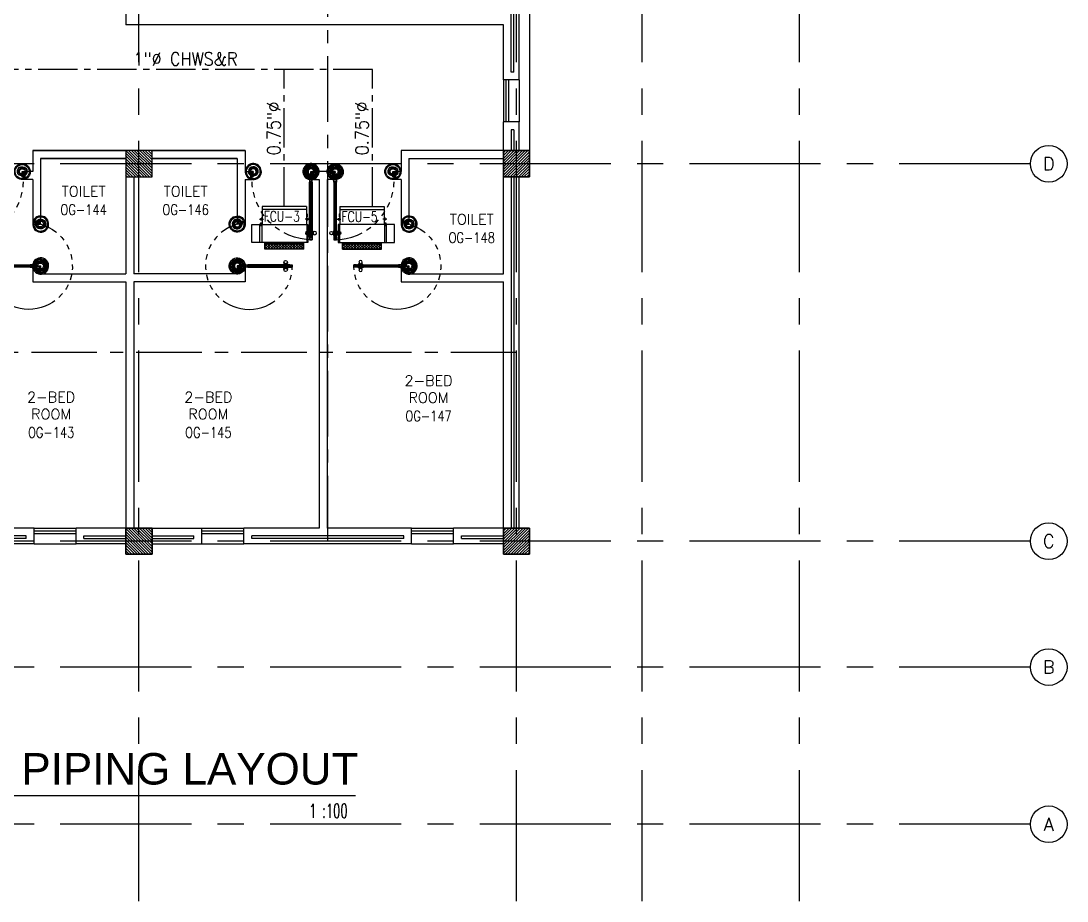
# Model space of a CAD drawing. Extents: x 417866242 to 417866469, y 43498047 to 43498124.
# Drawn here: x 417866448.91 to 417866468.86, y 43498046.72 to 43498063.51 of the extents above; entities that cross this region are included whole.
import ezdxf
from ezdxf.enums import TextEntityAlignment as Align

# ---------------------------------------------------------------- set-up
doc = ezdxf.new("R2010")
doc.units = 0
doc.header["$MEASUREMENT"] = 0
for name, pattern in [('CENTER', [2, 1.25, -0.25, 0.25, -0.25]), ('CENTER2', [1.125, 0.75, -0.125, 0.125, -0.125]), ('CENTERX2', [4, 2.5, -0.5, 0.5, -0.5]), ('HIDDEN', [0.375, 0.25, -0.125])]:
    doc.linetypes.add(name, pattern=pattern)
doc.layers.get('0').update_dxf_attribs({"linetype": 'CONTINUOUS'})
for name, color, linetype in [('AC-CH', 6, 'CENTER2'), ('AC-CHT', 2, 'CONTINUOUS'), ('AX-CR', 7, 'CONTINUOUS'), ('AX-TXT', 2, 'CONTINUOUS'), ('AXES', 11, 'CENTERX2'), ('AXES1', 11, 'CENTER'), ('CER', 2, 'CONTINUOUS'), ('COL', 3, 'CONTINUOUS'), ('CTXT', 6, 'CONTINUOUS'), ('DOOR', 11, 'CONTINUOUS'), ('E-TXT', 2, 'CONTINUOUS'), ('FCU', 6, 'CONTINUOUS'), ('HAT', 11, 'CONTINUOUS'), ('INSUL', 11, 'CONTINUOUS'), ('M-TEXT', 2, 'CONTINUOUS'), ('PROJ-L', 11, 'CONTINUOUS'), ('RM-NAME', 11, 'CONTINUOUS'), ('RM-NO', 11, 'CONTINUOUS'), ('WALL', 11, 'CONTINUOUS'), ('WIN', 11, 'CONTINUOUS')]:
    doc.layers.add(name, color=color, linetype=linetype)
doc.styles.add('KHRS2', font='ROMANS.shx', dxfattribs={"height": 200})
doc.styles.add('ROMANS', font='ROMANS.shx', dxfattribs={"width": 0.6})
doc.styles.add('TTXT', font='ARIAL.TTF', dxfattribs={"width": 0.6})

# ---------------------------------------------------------------- blocks, each defined once
blk = doc.blocks.new('DOOR90')
at = {"layer": 'DOOR', "color": 7, "linetype": 'ByBlock'}
for p, q in [((-150, 0), (0, 0)), ((-150, 0), (-150, -25)), ((0, -50), (-114, 0)), ((0, -50), (-40, 0)), ((0, -50), (0, 0)), ((-1000, -25), (-1050, -25)), ((-1050, -75), (-1050, -25)), ((-1050, -25), (-1050, -75)), ((-1000, -75), (-1050, -75)), ((-1000, -42), (-1020, -42)), ((-1020, -42), (-1020, -58)), ((-1000, -58), (-1020, -58)), ((-1000, -25), (-1000, -42)), ((-1000, -58), (-1000, -75)), ((-878, -18), (-968, -18)), ((-968, -25), (-968, -18)), ((-968, -75), (-968, -82)), ((-878, -82), (-968, -82)), ((-955, -9), (-890, -9)), ((-955, -18), (-955, -9)), ((-955, -18), (-890, -18)), ((-955, -82), (-890, -82)), ((-955, -82), (-955, -91)), ((-955, -91), (-890, -91)), ((-890, -18), (-890, -9)), ((-890, -82), (-890, -91)), ((-878, -25), (-878, -18)), ((-878, -75), (-878, -82)), ((-200, -25), (-150, -25)), ((-200, -42), (-200, -25)), ((-180, -42), (-200, -42)), ((-200, -58), (-180, -58)), ((-200, -75), (-200, -58)), ((-150, -75), (-200, -75)), ((-180, -58), (-180, -42)), ((-150, -25), (-100, -25)), ((-150, -75), (-150, -25)), ((-100, -25), (-100, -50)), ((0, -50), (-100, -37)), ((-100, -50), (0, -50)), ((-150, -875), (-100, -875)), ((-150, -900), (-150, -875)), ((-150, -900), (0, -900)), ((0, -900), (-150, -900)), ((0, -850), (-114, -900)), ((-100, -875), (-100, -850)), ((0, -850), (-100, -863)), ((-100, -850), (0, -850)), ((0, -850), (-40, -900)), ((0, -850), (0, -900))]:
    blk.add_line(p, q, dxfattribs=at)
at = {"layer": 'DOOR', "linetype": 'ByBlock'}
for p, q in [((-200, -25), (-1000, -25)), ((-200, -42), (-1000, -42)), ((-200, -58), (-1000, -58)), ((-1000, -75), (-200, -75))]:
    blk.add_line(p, q, dxfattribs=at)
at = {"layer": 'DOOR', "color": 7, "linetype": 'ByBlock'}
for centre in [(-923, 24), (-923, -124)]:
    blk.add_circle(centre, 32.4, dxfattribs=at)
for centre, radius, start, end in [((0, -50), 154, 161.1053, 166.2858), ((0, -50), 94.4, 148.0182, 180), ((0, -50), 134, 158.1598, 169.28), ((0, -50), 114, 154.0838, 167.3774), ((0, -50), 74.4, 137.7764, 180), ((0, -50), 54.4, 113.2074, 180), ((0, -50), 34.4, 90, 180), ((0, -50), 14.4, 90, 180), ((0, -850), 154, 193.7142, 198.8947), ((0, -850), 134, 190.72, 201.8402), ((0, -850), 94.4, 180, 211.9818), ((0, -850), 74.4, 180, 222.2236), ((0, -850), 54.4, 180, 246.7926), ((0, -850), 34.4, 180, 270), ((0, -850), 14.4, 180, 270)]:
    blk.add_arc(centre, radius, start, end, dxfattribs=at)
at = {"layer": 'DOOR', "linetype": 'HIDDEN', "ltscale": 0.5}
blk.add_arc((-222, -50), 828, 178.2701, 275.003, dxfattribs=at)
blk = doc.blocks.new('DOOR100')
at = {"layer": 'DOOR', "color": 7, "linetype": 'ByBlock'}
for p, q in [((-91, 1205), (-91, 1140)), ((-82, 1205), (-91, 1205)), ((-82, 1128), (-82, 1218)), ((-75, 1218), (-82, 1218)), ((-82, 1205), (-82, 1140)), ((-75, 1250), (-75, 1300)), ((-75, 1300), (-25, 1300)), ((-25, 1300), (-75, 1300)), ((-58, 1250), (-75, 1250)), ((-58, 1250), (-58, 1270)), ((-42, 1270), (-58, 1270)), ((-42, 1250), (-42, 1270)), ((-25, 1250), (-42, 1250)), ((-25, 1250), (-25, 1300)), ((-25, 1218), (-18, 1218)), ((-18, 1128), (-18, 1218)), ((-18, 1205), (-18, 1140)), ((-18, 1205), (-9, 1205)), ((-9, 1205), (-9, 1140)), ((-82, 1140), (-91, 1140)), ((-75, 1128), (-82, 1128)), ((-25, 1128), (-18, 1128)), ((-18, 1140), (-9, 1140)), ((-75, 200), (-58, 200)), ((-75, 150), (-75, 200)), ((-58, 200), (-58, 180)), ((-42, 200), (-25, 200)), ((-42, 180), (-42, 200)), ((-25, 200), (-25, 150)), ((-1200, 0), (-1200, 150)), ((-1200, 150), (-1175, 150)), ((-1200, 150), (-1200, 0)), ((-1150, 0), (-1200, 114)), ((-1150, 0), (-1200, 40)), ((-1150, 0), (-1200, 0)), ((-1175, 150), (-1175, 100)), ((-1175, 100), (-1150, 100)), ((-1150, 0), (-1163, 100)), ((-1150, 100), (-1150, 0)), ((-75, 150), (-25, 150)), ((-58, 180), (-42, 180)), ((-50, 0), (0, 114)), ((-50, 100), (-50, 0)), ((-50, 0), (-37, 100)), ((-25, 100), (-50, 100)), ((-50, 0), (0, 40)), ((-50, 0), (0, 0)), ((0, 150), (-25, 150)), ((-25, 150), (-25, 100)), ((0, 0), (0, 150)), ((0, 150), (0, 0))]:
    blk.add_line(p, q, dxfattribs=at)
at = {"layer": 'DOOR', "linetype": 'ByBlock'}
for p, q in [((-75, 1250), (-75, 200)), ((-58, 200), (-58, 1250)), ((-42, 200), (-42, 1250)), ((-25, 200), (-25, 1250))]:
    blk.add_line(p, q, dxfattribs=at)
at = {"layer": 'DOOR', "color": 7, "linetype": 'ByBlock'}
for centre in [(-124, 1173), (24, 1173)]:
    blk.add_circle(centre, 32.4, dxfattribs=at)
at = {"layer": 'DOOR', "linetype": 'HIDDEN', "ltscale": 0.5}
blk.add_arc((-25, 150), 1150, 90, 180, dxfattribs=at)
at = {"layer": 'DOOR', "color": 7, "linetype": 'ByBlock'}
for centre, radius, start, end in [((-1150, 0), 154, 103.7142, 108.8947), ((-1150, 0), 134, 100.72, 111.8402), ((-1150, 0), 94.4, 90, 121.9818), ((-1150, 0), 74.4, 90, 132.2236), ((-1150, 0), 54.4, 90, 156.7926), ((-1150, 0), 34.4, 90, 180), ((-1150, 0), 14.4, 90, 180), ((-50, 0), 94.4, 58.0182, 90), ((-50, 0), 74.4, 47.7764, 90), ((-50, 0), 54.4, 23.2074, 90), ((-50, 0), 34.4, 0, 90), ((-50, 0), 14.4, 0, 90), ((-50, 0), 134, 68.1598, 79.28), ((-50, 0), 114, 64.0838, 77.3774), ((-50, 0), 154, 71.1053, 76.2858)]:
    blk.add_arc(centre, radius, start, end, dxfattribs=at)
blk = doc.blocks.new('*X94')
at = {"color": 0}
for p, q in [((253129, 125478), (253600, 125950)), ((253129, 125531), (253547, 125950)), ((253129, 125584), (253494, 125950)), ((253129, 125637), (253441, 125950)), ((253129, 125690), (253388, 125950)), ((253129, 125743), (253335, 125950)), ((253129, 125796), (253282, 125950)), ((253129, 125849), (253229, 125950)), ((253129, 125902), (253176, 125950)), ((253153, 125450), (253629, 125925)), ((253206, 125450), (253629, 125872)), ((253259, 125450), (253629, 125819)), ((253312, 125450), (253629, 125766)), ((253365, 125450), (253629, 125713)), ((253418, 125450), (253629, 125660)), ((253471, 125450), (253629, 125607)), ((253524, 125450), (253629, 125554)), ((253577, 125450), (253629, 125501))]:
    blk.add_line(p, q, dxfattribs=at)
blk = doc.blocks.new('COL50')
at = {"layer": 'COL'}
blk.add_lwpolyline([(-250, 250), (-250, -250), (250, -250), (250, 250)], close=True, dxfattribs=at)
blk = doc.blocks.new('*X87')
at = {"color": 0}
for p, q in [((245929, 169932), (246386, 170390)), ((245929, 169985), (246333, 170390)), ((245929, 170038), (246280, 170390)), ((245929, 170091), (246227, 170390)), ((245929, 170144), (246174, 170390)), ((245929, 170197), (246121, 170390)), ((245929, 170250), (246068, 170390)), ((245929, 170303), (246015, 170390)), ((245929, 170357), (245962, 170390)), ((245939, 169890), (246429, 170379)), ((245992, 169890), (246429, 170326)), ((246045, 169890), (246429, 170273)), ((246098, 169890), (246429, 170220)), ((246151, 169890), (246429, 170167)), ((246204, 169890), (246429, 170114)), ((246257, 169890), (246429, 170061)), ((246310, 169890), (246429, 170008)), ((246363, 169890), (246429, 169955)), ((246416, 169890), (246429, 169902))]:
    blk.add_line(p, q, dxfattribs=at)
blk = doc.blocks.new('*X95')
at = {"color": 0}
for p, q in [((253129, 118266), (253613, 118750)), ((253129, 118319), (253560, 118750)), ((253129, 118372), (253507, 118750)), ((253129, 118425), (253454, 118750)), ((253129, 118478), (253401, 118750)), ((253129, 118531), (253348, 118750)), ((253129, 118584), (253294, 118750)), ((253129, 118637), (253241, 118750)), ((253129, 118690), (253188, 118750)), ((253129, 118743), (253135, 118750)), ((253166, 118250), (253629, 118713)), ((253219, 118250), (253629, 118660)), ((253272, 118250), (253629, 118607)), ((253325, 118250), (253629, 118553)), ((253378, 118250), (253629, 118500)), ((253431, 118250), (253629, 118447)), ((253484, 118250), (253629, 118394)), ((253537, 118250), (253629, 118341)), ((253590, 118250), (253629, 118288))]:
    blk.add_line(p, q, dxfattribs=at)
blk = doc.blocks.new('*X80')
at = {"color": 0}
for p, q in [((245927, 177090), (246427, 177590)), ((245929, 177145), (246374, 177590)), ((245929, 177198), (246321, 177590)), ((245929, 177251), (246267, 177590)), ((245929, 177304), (246214, 177590)), ((245929, 177357), (246161, 177590)), ((245929, 177410), (246108, 177590)), ((245929, 177463), (246055, 177590)), ((245929, 177516), (246002, 177590)), ((245929, 177569), (245949, 177590)), ((245980, 177090), (246429, 177539)), ((246033, 177090), (246429, 177486)), ((246086, 177090), (246429, 177433)), ((246139, 177090), (246429, 177380)), ((246192, 177090), (246429, 177327)), ((246245, 177090), (246429, 177274)), ((246298, 177090), (246429, 177220)), ((246351, 177090), (246429, 177167)), ((246404, 177090), (246429, 177114))]:
    blk.add_line(p, q, dxfattribs=at)
blk = doc.blocks.new('AXR')
at = {"layer": 'AX-CR'}
blk.add_circle((350, 0), 350, dxfattribs=at)
at = {"layer": 'AX-TXT', "style": 'ROMANS'}
blk.add_attdef('AX', text='', height=250, dxfattribs=at).set_placement((350, 0), align=Align.MIDDLE)
blk = doc.blocks.new('*X116')
at = {"color": 0}
for p, q in [((16890, -2467), (16943, -2414)), ((16890, -2520), (16990, -2420)), ((16990, -2565), (16890, -2465)), ((16890, -2573), (16990, -2473)), ((16990, -2619), (16890, -2519)), ((16890, -2626), (16990, -2526)), ((16990, -2672), (16890, -2572)), ((16890, -2679), (16990, -2579)), ((16990, -2512), (16892, -2414)), ((16990, -2459), (16945, -2414)), ((16990, -2725), (16890, -2625)), ((16890, -2732), (16990, -2632)), ((16990, -2778), (16890, -2678)), ((16890, -2785), (16990, -2685)), ((16990, -2831), (16890, -2731)), ((16890, -2838), (16990, -2738)), ((16990, -2884), (16890, -2784)), ((16890, -2891), (16990, -2791)), ((16990, -2937), (16890, -2837)), ((16890, -2944), (16990, -2844)), ((16990, -2990), (16890, -2890)), ((16890, -2997), (16990, -2897)), ((16990, -3043), (16890, -2943)), ((16890, -3050), (16990, -2950)), ((16990, -3096), (16890, -2996)), ((16890, -3103), (16990, -3003)), ((16990, -3149), (16890, -3049)), ((16944, -3155), (16890, -3102)), ((16892, -3155), (16990, -3056)), ((16945, -3155), (16990, -3109))]:
    blk.add_line(p, q, dxfattribs=at)
blk = doc.blocks.new('*X111')
at = {"color": 0}
for p, q in [((16890, -2467), (16943, -2414)), ((16890, -2520), (16990, -2420)), ((16990, -2565), (16890, -2465)), ((16890, -2573), (16990, -2473)), ((16990, -2619), (16890, -2519)), ((16890, -2626), (16990, -2526)), ((16990, -2672), (16890, -2572)), ((16890, -2679), (16990, -2579)), ((16990, -2512), (16892, -2414)), ((16990, -2459), (16945, -2414)), ((16990, -2725), (16890, -2625)), ((16890, -2732), (16990, -2632)), ((16990, -2778), (16890, -2678)), ((16890, -2785), (16990, -2685)), ((16990, -2831), (16890, -2731)), ((16890, -2838), (16990, -2738)), ((16990, -2884), (16890, -2784)), ((16890, -2891), (16990, -2791)), ((16990, -2937), (16890, -2837)), ((16890, -2944), (16990, -2844)), ((16990, -2990), (16890, -2890)), ((16890, -2997), (16990, -2897)), ((16990, -3043), (16890, -2943)), ((16890, -3050), (16990, -2950)), ((16990, -3096), (16890, -2996)), ((16890, -3103), (16990, -3003)), ((16990, -3149), (16890, -3049)), ((16944, -3155), (16890, -3102)), ((16892, -3155), (16990, -3056)), ((16945, -3155), (16990, -3109))]:
    blk.add_line(p, q, dxfattribs=at)
blk = doc.blocks.new('RM1')
at = {"layer": 'RM-NAME', "style": 'ROMANS'}
for tag, p in [('ROOMNAME1', (0, 324)), ('ROOMNAME2', (0, 0))]:
    blk.add_attdef(tag, text='', height=200, dxfattribs=at).set_placement(p, align=Align.MIDDLE)

msp = doc.modelspace()

# ---------------------------------------------------------------- linework, layer by layer
at = {"layer": 'AC-CH'}
for p, q in [((417866455.614, 43498062.589), (417866428.909, 43498062.589)), ((417866453.933, 43498059.974), (417866453.933, 43498062.589)), ((417866455.614, 43498059.974), (417866455.614, 43498062.589))]:
    msp.add_line(p, q, dxfattribs=at)
at = {"layer": 'AXES'}
for p, q in [((417866451.161, 43498046.724), (417866451.161, 43498123.537)), ((417866458.361, 43498046.724), (417866458.361, 43498123.537)), ((417866460.761, 43498046.724), (417866460.761, 43498123.537)), ((417866463.761, 43498046.724), (417866463.761, 43498123.537)), ((417866468.161, 43498060.789), (417866400.121, 43498060.789)), ((417866468.161, 43498053.589), (417866400.121, 43498053.589)), ((417866468.161, 43498051.189), (417866400.121, 43498051.189)), ((417866468.161, 43498048.189), (417866400.121, 43498048.189))]:
    msp.add_line(p, q, dxfattribs=at)
at = {"layer": 'AXES1'}
for p, q in [((417866454.761, 43498053.589), (417866454.761, 43498112.409)), ((417866458.361, 43498057.189), (417866397.721, 43498057.189)), ((417866458.361, 43498057.189), (417866416.071, 43498057.189))]:
    msp.add_line(p, q, dxfattribs=at)
at = {"layer": 'CER', "color": 6}
msp.add_line((417866431.21, 43498048.739), (417866455.288, 43498048.739), dxfattribs=at)
at = {"layer": 'COL'}
msp.add_lwpolyline([(417866451.411, 43498053.839), (417866451.411, 43498053.339), (417866450.911, 43498053.339), (417866450.911, 43498053.839)], close=True, dxfattribs=at)
at = {"layer": 'FCU', "color": 6}
for p, q in [((417866454.356, 43498059.974), (417866453.511, 43498059.974)), ((417866453.511, 43498059.974), (417866453.511, 43498059.628)), ((417866454.356, 43498059.974), (417866454.356, 43498059.628)), ((417866454.992, 43498059.974), (417866455.836, 43498059.974)), ((417866454.992, 43498059.974), (417866454.992, 43498059.628)), ((417866455.836, 43498059.974), (417866455.836, 43498059.628)), ((417866453.464, 43498059.628), (417866454.384, 43498059.628)), ((417866453.464, 43498059.285), (417866453.464, 43498059.628)), ((417866454.384, 43498059.628), (417866454.384, 43498059.285)), ((417866455.883, 43498059.628), (417866454.963, 43498059.628)), ((417866454.963, 43498059.628), (417866454.963, 43498059.285)), ((417866455.883, 43498059.285), (417866455.883, 43498059.628)), ((417866454.384, 43498059.285), (417866453.464, 43498059.285)), ((417866454.963, 43498059.285), (417866455.883, 43498059.285))]:
    msp.add_line(p, q, dxfattribs=at)
at = {"layer": 'FCU', "color": 3}
for p, q in [((417866454.356, 43498059.914), (417866453.511, 43498059.914)), ((417866454.371, 43498059.833), (417866454.356, 43498059.833)), ((417866454.371, 43498059.833), (417866454.371, 43498059.778)), ((417866454.977, 43498059.833), (417866454.992, 43498059.833)), ((417866454.977, 43498059.833), (417866454.977, 43498059.778)), ((417866454.992, 43498059.914), (417866455.836, 43498059.914)), ((417866453.312, 43498059.285), (417866453.312, 43498059.628)), ((417866453.312, 43498059.628), (417866453.464, 43498059.628)), ((417866453.461, 43498059.732), (417866453.534, 43498059.732)), ((417866453.476, 43498059.653), (417866453.496, 43498059.653)), ((417866453.476, 43498059.653), (417866453.476, 43498059.628)), ((417866453.481, 43498059.742), (417866453.511, 43498059.742)), ((417866453.481, 43498059.742), (417866453.481, 43498059.722)), ((417866453.481, 43498059.722), (417866453.511, 43498059.722)), ((417866453.486, 43498059.669), (417866453.486, 43498059.601)), ((417866453.496, 43498059.762), (417866453.496, 43498059.705)), ((417866453.496, 43498059.653), (417866453.496, 43498059.628)), ((417866453.503, 43498059.628), (417866453.503, 43498059.285)), ((417866454.406, 43498059.732), (417866454.333, 43498059.732)), ((417866454.371, 43498059.778), (417866454.356, 43498059.778)), ((417866454.386, 43498059.742), (417866454.356, 43498059.742)), ((417866454.386, 43498059.722), (417866454.356, 43498059.722)), ((417866454.364, 43498059.628), (417866454.364, 43498059.285)), ((417866454.371, 43498059.753), (417866454.371, 43498059.705)), ((417866454.386, 43498059.742), (417866454.386, 43498059.722)), ((417866454.942, 43498059.732), (417866455.014, 43498059.732)), ((417866454.962, 43498059.742), (417866454.962, 43498059.722)), ((417866454.962, 43498059.742), (417866454.992, 43498059.742)), ((417866454.962, 43498059.722), (417866454.992, 43498059.722)), ((417866454.977, 43498059.778), (417866454.992, 43498059.778)), ((417866454.977, 43498059.753), (417866454.977, 43498059.705)), ((417866454.983, 43498059.628), (417866454.983, 43498059.285)), ((417866455.886, 43498059.732), (417866455.813, 43498059.732)), ((417866455.866, 43498059.742), (417866455.836, 43498059.742)), ((417866455.866, 43498059.722), (417866455.836, 43498059.722)), ((417866455.844, 43498059.628), (417866455.844, 43498059.285)), ((417866455.851, 43498059.762), (417866455.851, 43498059.705)), ((417866455.871, 43498059.653), (417866455.851, 43498059.653)), ((417866455.851, 43498059.653), (417866455.851, 43498059.628)), ((417866455.861, 43498059.669), (417866455.861, 43498059.601)), ((417866455.866, 43498059.742), (417866455.866, 43498059.722)), ((417866455.871, 43498059.653), (417866455.871, 43498059.628)), ((417866456.035, 43498059.628), (417866455.883, 43498059.628)), ((417866456.035, 43498059.285), (417866456.035, 43498059.628)), ((417866453.464, 43498059.285), (417866453.312, 43498059.285)), ((417866453.563, 43498059.163), (417866453.563, 43498059.285)), ((417866454.304, 43498059.263), (417866453.563, 43498059.263)), ((417866454.304, 43498059.163), (417866454.304, 43498059.285)), ((417866455.043, 43498059.163), (417866455.043, 43498059.285)), ((417866455.043, 43498059.263), (417866455.784, 43498059.263)), ((417866455.784, 43498059.163), (417866455.784, 43498059.285)), ((417866455.883, 43498059.285), (417866456.035, 43498059.285)), ((417866454.304, 43498059.163), (417866453.563, 43498059.163)), ((417866455.043, 43498059.163), (417866455.784, 43498059.163))]:
    msp.add_line(p, q, dxfattribs=at)
at = {"layer": 'INSUL'}
for p, q in [((417866458.261, 43498062.539), (417866458.261, 43498063.839)), ((417866458.311, 43498062.539), (417866458.311, 43498063.839)), ((417866458.311, 43498062.539), (417866458.261, 43498062.539)), ((417866458.261, 43498061.439), (417866458.261, 43498061.039)), ((417866458.311, 43498061.439), (417866458.261, 43498061.439)), ((417866458.311, 43498061.439), (417866458.311, 43498061.039)), ((417866458.261, 43498060.539), (417866458.261, 43498053.839)), ((417866458.311, 43498060.539), (417866458.311, 43498053.839)), ((417866449.011, 43498053.689), (417866446.111, 43498053.689)), ((417866449.011, 43498053.639), (417866446.111, 43498053.639)), ((417866449.011, 43498053.639), (417866449.011, 43498053.689)), ((417866450.111, 43498053.639), (417866450.111, 43498053.689)), ((417866450.111, 43498053.689), (417866450.911, 43498053.689)), ((417866450.111, 43498053.639), (417866450.911, 43498053.639)), ((417866451.411, 43498053.689), (417866452.211, 43498053.689)), ((417866451.411, 43498053.639), (417866452.211, 43498053.639)), ((417866452.211, 43498053.639), (417866452.211, 43498053.689)), ((417866453.311, 43498053.639), (417866453.311, 43498053.689)), ((417866456.211, 43498053.689), (417866453.311, 43498053.689)), ((417866456.211, 43498053.639), (417866453.311, 43498053.639)), ((417866456.211, 43498053.639), (417866456.211, 43498053.689)), ((417866457.311, 43498053.639), (417866457.311, 43498053.689)), ((417866457.311, 43498053.689), (417866458.111, 43498053.689)), ((417866457.311, 43498053.639), (417866458.111, 43498053.639))]:
    msp.add_line(p, q, dxfattribs=at)
at = {"layer": 'PROJ-L'}
msp.add_line((417866458.611, 43498067.739), (417866458.611, 43498061.039), dxfattribs=at)
at = {"layer": 'WALL'}
for p, q in [((417866450.911, 43498064.339), (417866450.911, 43498063.439)), ((417866458.411, 43498062.389), (417866458.411, 43498063.989)), ((417866458.111, 43498063.439), (417866450.911, 43498063.439)), ((417866458.111, 43498062.389), (417866458.111, 43498063.439)), ((417866458.411, 43498062.389), (417866458.111, 43498062.389)), ((417866458.411, 43498061.589), (417866458.111, 43498061.589)), ((417866458.111, 43498061.039), (417866458.111, 43498061.589)), ((417866458.411, 43498061.039), (417866458.411, 43498061.589)), ((417866449.136, 43498061.039), (417866449.136, 43498060.639)), ((417866453.186, 43498061.039), (417866453.186, 43498060.639)), ((417866456.161, 43498061.039), (417866456.161, 43498060.639)), ((417866449.286, 43498060.889), (417866449.286, 43498059.689)), ((417866453.036, 43498060.889), (417866453.036, 43498059.689)), ((417866456.311, 43498060.889), (417866456.311, 43498059.689)), ((417866449.136, 43498060.489), (417866449.136, 43498059.689)), ((417866450.911, 43498060.539), (417866450.911, 43498058.689)), ((417866451.061, 43498060.539), (417866451.061, 43498058.689)), ((417866453.186, 43498060.489), (417866453.186, 43498059.689)), ((417866454.599, 43498060.489), (417866454.599, 43498053.839)), ((417866454.749, 43498060.489), (417866454.749, 43498053.839)), ((417866456.161, 43498060.489), (417866456.161, 43498059.689)), ((417866458.111, 43498058.689), (417866458.111, 43498060.539)), ((417866458.411, 43498053.839), (417866458.411, 43498060.539)), ((417866449.136, 43498059.689), (417866449.286, 43498059.689)), ((417866453.186, 43498059.689), (417866453.036, 43498059.689)), ((417866456.161, 43498059.689), (417866456.311, 43498059.689)), ((417866449.136, 43498058.789), (417866449.286, 43498058.789)), ((417866449.136, 43498058.789), (417866449.136, 43498058.539)), ((417866449.286, 43498058.789), (417866449.286, 43498058.689)), ((417866453.186, 43498058.789), (417866453.036, 43498058.789)), ((417866453.036, 43498058.789), (417866453.036, 43498058.689)), ((417866453.186, 43498058.789), (417866453.186, 43498058.539)), ((417866456.161, 43498058.789), (417866456.311, 43498058.789)), ((417866456.161, 43498058.789), (417866456.161, 43498058.539)), ((417866456.311, 43498058.789), (417866456.311, 43498058.689)), ((417866449.286, 43498058.689), (417866450.911, 43498058.689)), ((417866453.036, 43498058.689), (417866451.061, 43498058.689)), ((417866456.311, 43498058.689), (417866458.111, 43498058.689)), ((417866449.136, 43498058.539), (417866450.911, 43498058.539)), ((417866450.911, 43498058.539), (417866450.911, 43498053.839)), ((417866453.186, 43498058.539), (417866451.061, 43498058.539)), ((417866451.061, 43498058.539), (417866451.061, 43498053.839)), ((417866456.161, 43498058.539), (417866458.111, 43498058.539)), ((417866458.111, 43498053.839), (417866458.111, 43498058.539)), ((417866449.161, 43498053.839), (417866447.636, 43498053.839)), ((417866449.161, 43498053.539), (417866449.161, 43498053.839)), ((417866449.961, 43498053.539), (417866449.961, 43498053.839)), ((417866450.911, 43498053.839), (417866449.961, 43498053.839)), ((417866451.411, 43498053.839), (417866452.361, 43498053.839)), ((417866452.361, 43498053.539), (417866452.361, 43498053.839)), ((417866453.161, 43498053.539), (417866453.161, 43498053.839)), ((417866454.599, 43498053.839), (417866453.161, 43498053.839)), ((417866456.361, 43498053.839), (417866454.749, 43498053.839)), ((417866456.361, 43498053.539), (417866456.361, 43498053.839)), ((417866457.161, 43498053.539), (417866457.161, 43498053.839)), ((417866458.111, 43498053.839), (417866457.161, 43498053.839)), ((417866449.161, 43498053.539), (417866445.961, 43498053.539)), ((417866450.911, 43498053.539), (417866449.961, 43498053.539)), ((417866451.411, 43498053.539), (417866452.361, 43498053.539)), ((417866456.361, 43498053.539), (417866453.161, 43498053.539)), ((417866458.111, 43498053.539), (417866457.161, 43498053.539))]:
    msp.add_line(p, q, dxfattribs=at)
at = {"layer": 'WALL', "linetype": 'ByBlock'}
for p, q in [((417866450.911, 43498061.039), (417866449.136, 43498061.039)), ((417866450.911, 43498061.039), (417866449.136, 43498061.039)), ((417866449.136, 43498061.039), (417866450.911, 43498061.039)), ((417866451.411, 43498061.039), (417866453.186, 43498061.039)), ((417866451.411, 43498061.039), (417866453.186, 43498061.039)), ((417866453.186, 43498061.039), (417866451.411, 43498061.039)), ((417866458.111, 43498061.039), (417866456.161, 43498061.039)), ((417866450.911, 43498060.889), (417866449.286, 43498060.889)), ((417866449.286, 43498060.889), (417866450.911, 43498060.889)), ((417866449.286, 43498060.889), (417866450.911, 43498060.889)), ((417866451.411, 43498060.889), (417866453.036, 43498060.889)), ((417866451.411, 43498060.889), (417866453.036, 43498060.889)), ((417866453.036, 43498060.889), (417866451.411, 43498060.889)), ((417866453.036, 43498060.889), (417866451.411, 43498060.889)), ((417866456.311, 43498060.889), (417866458.111, 43498060.889)), ((417866456.311, 43498060.889), (417866458.111, 43498060.889)), ((417866449.136, 43498060.639), (417866448.986, 43498060.639)), ((417866453.186, 43498060.639), (417866453.292, 43498060.639)), ((417866454.855, 43498060.639), (417866454.492, 43498060.639)), ((417866456.161, 43498060.639), (417866456.055, 43498060.639)), ((417866449.136, 43498060.489), (417866448.986, 43498060.489)), ((417866453.186, 43498060.489), (417866453.292, 43498060.489)), ((417866454.492, 43498060.489), (417866454.599, 43498060.489)), ((417866454.855, 43498060.489), (417866454.749, 43498060.489)), ((417866456.161, 43498060.489), (417866456.055, 43498060.489))]:
    msp.add_line(p, q, dxfattribs=at)
at = {"layer": 'WALL', "color": 2, "linetype": 'ByBlock'}
for p, q in [((417866448.986, 43498060.639), (417866448.986, 43498060.489)), ((417866453.292, 43498060.639), (417866453.292, 43498060.489)), ((417866454.492, 43498060.639), (417866454.492, 43498060.489)), ((417866454.855, 43498060.639), (417866454.855, 43498060.489)), ((417866456.055, 43498060.639), (417866456.055, 43498060.489))]:
    msp.add_line(p, q, dxfattribs=at)
at = {"layer": 'WALL', "linetype": 'ByBlock', "ltscale": 0.3}
for points in [[(417866450.911, 43498060.539), (417866451.411, 43498060.539), (417866451.411, 43498061.039), (417866450.911, 43498061.039)], [(417866458.111, 43498060.539), (417866458.611, 43498060.539), (417866458.611, 43498061.039), (417866458.111, 43498061.039)], [(417866450.911, 43498053.339), (417866451.411, 43498053.339), (417866451.411, 43498053.839), (417866450.911, 43498053.839)], [(417866458.111, 43498053.339), (417866458.611, 43498053.339), (417866458.611, 43498053.839), (417866458.111, 43498053.839)]]:
    msp.add_lwpolyline(points, close=True, dxfattribs=at)
at = {"layer": 'WIN'}
for p, q in [((417866458.111, 43498062.389), (417866458.111, 43498061.589)), ((417866458.161, 43498062.389), (417866458.161, 43498061.589)), ((417866458.211, 43498062.389), (417866458.211, 43498061.589)), ((417866458.411, 43498062.389), (417866458.411, 43498061.589)), ((417866449.161, 43498053.839), (417866449.961, 43498053.839)), ((417866452.361, 43498053.839), (417866453.161, 43498053.839)), ((417866456.361, 43498053.839), (417866457.161, 43498053.839)), ((417866449.161, 43498053.789), (417866449.961, 43498053.789)), ((417866449.161, 43498053.739), (417866449.961, 43498053.739)), ((417866452.361, 43498053.789), (417866453.161, 43498053.789)), ((417866452.361, 43498053.739), (417866453.161, 43498053.739)), ((417866456.361, 43498053.789), (417866457.161, 43498053.789)), ((417866456.361, 43498053.739), (417866457.161, 43498053.739)), ((417866449.161, 43498053.539), (417866449.961, 43498053.539)), ((417866452.361, 43498053.539), (417866453.161, 43498053.539)), ((417866456.361, 43498053.539), (417866457.161, 43498053.539))]:
    msp.add_line(p, q, dxfattribs=at)

# ---------------------------------------------------------------- block references
at = {"layer": 'AXES', "xscale": 0.0009999871253967285, "yscale": 0.001000002026557922, "zscale": 0.001}
for p, values in [((417866468.161, 43498060.789), {'AX': 'D'}), ((417866468.161, 43498053.589), {'AX': 'C'}), ((417866468.161, 43498051.189), {'AX': 'B'}), ((417866468.161, 43498048.189), {'AX': 'A'})]:
    msp.add_blockref('AXR', p, dxfattribs=at).add_auto_attribs(values)
at = {"layer": 'COL', "xscale": 0.0009999871253967285, "yscale": 0.001000002026557922, "zscale": 0.001, "rotation": 180}
msp.add_blockref('COL50', (417866451.161, 43498060.789), dxfattribs=at)
at = {"layer": 'COL', "xscale": -0.0009999871253967285, "yscale": 0.001000002026557922, "zscale": 0.001}
for p in [(417866458.361, 43498060.789), (417866458.361, 43498053.589)]:
    msp.add_blockref('COL50', p, dxfattribs=at)
at = {"layer": 'DOOR', "color": 0, "linetype": 'ByBlock', "yscale": 0.001000002026557922, "zscale": 0.001, "rotation": 180}
for name, p, xscale in [('DOOR100', (417866447.786, 43498060.639), 0.0009999871253967285), ('DOOR100', (417866454.492, 43498060.639), -0.0009999871253967285), ('DOOR100', (417866454.855, 43498060.639), 0.0009999871253967285), ('DOOR90', (417866449.286, 43498058.789), -0.0009999871253967285), ('DOOR90', (417866453.036, 43498058.789), 0.0009999871253967285), ('DOOR90', (417866456.311, 43498058.789), -0.0009999871253967285)]:
    msp.add_blockref(name, p, dxfattribs=dict(at, xscale=xscale))
at = {"layer": 'FCU', "color": 11, "extrusion": (0, 0, -1), "xscale": 0.001000002026557922, "yscale": 0.001000002026557922, "zscale": -0.001, "rotation": 270}
msp.add_blockref('*X116', (-417866451.149, 43498076.154), dxfattribs=at)
at = {"layer": 'FCU', "color": 11, "xscale": 0.001000002026557922, "yscale": 0.0009999871253967285, "zscale": 0.001, "rotation": 270}
msp.add_blockref('*X111', (417866458.198, 43498076.154), dxfattribs=at)
at = {"layer": 'HAT', "xscale": -0.0009999871253967285, "yscale": 0.001000002026557922, "zscale": 0.001, "rotation": 180}
for name in ['*X87', '*X80']:
    msp.add_blockref(name, (417866204.982, 43498230.929), dxfattribs=at)
at = {"layer": 'HAT', "xscale": 0.0009999871253967285, "yscale": 0.001000002026557922, "zscale": 0.001}
for name in ['*X94', '*X95']:
    msp.add_blockref(name, (417866204.982, 43497935.089), dxfattribs=at)
at = {"layer": 'RM-NAME'}
ref = msp.add_blockref('RM1', (417866450.106, 43498060.262), dxfattribs=dict(at, xscale=-0.0009999871253967285, yscale=0.001000002026557922, zscale=0.001))
ref.add_attrib('ROOMNO', 'OG-144', dxfattribs={"layer": 'RM-NO', "height": 0.2, "style": 'ROMANS', "width": 0.8}).set_placement((417866450.106, 43498059.912), align=Align.MIDDLE)
ref.add_attrib('ROOMNAME2', 'TOILET', dxfattribs={"height": 0.2, "style": 'ROMANS'}).set_placement((417866450.106, 43498060.262), align=Align.MIDDLE)
ref = msp.add_blockref('RM1', (417866452.051, 43498060.262), dxfattribs=dict(at, xscale=-0.0009999871253967285, yscale=0.001000002026557922, zscale=0.001))
ref.add_attrib('ROOMNO', 'OG-146', dxfattribs={"layer": 'RM-NO', "height": 0.2, "style": 'ROMANS', "width": 0.8}).set_placement((417866452.051, 43498059.912), align=Align.MIDDLE)
ref.add_attrib('ROOMNAME2', 'TOILET', dxfattribs={"height": 0.2, "style": 'ROMANS'}).set_placement((417866452.051, 43498060.262), align=Align.MIDDLE)
ref = msp.add_blockref('RM1', (417866457.508, 43498059.728), dxfattribs=dict(at, xscale=-0.0009999871253967285, yscale=0.001000002026557922, zscale=0.001))
ref.add_attrib('ROOMNO', 'OG-148', dxfattribs={"layer": 'RM-NO', "height": 0.2, "style": 'ROMANS', "width": 0.8}).set_placement((417866457.508, 43498059.378), align=Align.MIDDLE)
ref.add_attrib('ROOMNAME2', 'TOILET', dxfattribs={"height": 0.2, "style": 'ROMANS'}).set_placement((417866457.508, 43498059.728), align=Align.MIDDLE)
ref = msp.add_blockref('RM1', (417866456.684, 43498056.327), dxfattribs=dict(at, xscale=0.0009999871253967285, yscale=0.001000002026557922, zscale=0.001))
ref.add_attrib('ROOMNO', 'OG-147', dxfattribs={"layer": 'RM-NO', "height": 0.2, "style": 'ROMANS', "width": 0.8}).set_placement((417866456.684, 43498055.977), align=Align.MIDDLE)
ref.add_attrib('ROOMNAME2', 'ROOM', dxfattribs={"height": 0.2, "style": 'ROMANS'}).set_placement((417866456.684, 43498056.327), align=Align.MIDDLE)
ref.add_attrib('ROOMNAME1', '2-BED', dxfattribs={"height": 0.2, "style": 'ROMANS'}).set_placement((417866456.684, 43498056.651), align=Align.MIDDLE)
ref = msp.add_blockref('RM1', (417866449.487, 43498056.014), dxfattribs=dict(at, xscale=0.0009999871253967285, yscale=0.001000002026557922, zscale=0.001))
ref.add_attrib('ROOMNO', 'OG-143', dxfattribs={"layer": 'RM-NO', "height": 0.2, "style": 'ROMANS', "width": 0.8}).set_placement((417866449.487, 43498055.664), align=Align.MIDDLE)
ref.add_attrib('ROOMNAME2', 'ROOM', dxfattribs={"height": 0.2, "style": 'ROMANS'}).set_placement((417866449.487, 43498056.014), align=Align.MIDDLE)
ref.add_attrib('ROOMNAME1', '2-BED', dxfattribs={"height": 0.2, "style": 'ROMANS'}).set_placement((417866449.487, 43498056.338), align=Align.MIDDLE)
ref = msp.add_blockref('RM1', (417866452.485, 43498056.014), dxfattribs=dict(at, xscale=0.0009999871253967285, yscale=0.001000002026557922, zscale=0.001))
ref.add_attrib('ROOMNO', 'OG-145', dxfattribs={"layer": 'RM-NO', "height": 0.2, "style": 'ROMANS', "width": 0.8}).set_placement((417866452.485, 43498055.664), align=Align.MIDDLE)
ref.add_attrib('ROOMNAME2', 'ROOM', dxfattribs={"height": 0.2, "style": 'ROMANS'}).set_placement((417866452.485, 43498056.014), align=Align.MIDDLE)
ref.add_attrib('ROOMNAME1', '2-BED', dxfattribs={"height": 0.2, "style": 'ROMANS'}).set_placement((417866452.485, 43498056.338), align=Align.MIDDLE)

# ---------------------------------------------------------------- texts
at = {"layer": 'AC-CHT', "style": 'KHRS2', "width": 0.9}
msp.add_text('1"%%C CHWS&R', height=0.25, dxfattribs=at).set_placement((417866452.049, 43498062.789), align=Align.MIDDLE)
for p in [(417866453.733, 43498061.461), (417866455.414, 43498061.461)]:
    msp.add_text('0.75"%%C', height=0.25, rotation=90, dxfattribs=at).set_placement(p, align=Align.MIDDLE)
at = {"layer": 'CTXT', "style": 'TTXT'}
msp.add_text('SECOND FLOOR PART-2  CHILLED WATER PIPING LAYOUT', height=0.6, dxfattribs=at).set_placement((417866431.503, 43498048.948))
at = {"layer": 'E-TXT', "style": 'ROMANS', "width": 0.6}
msp.add_text('1 :100', height=0.27, dxfattribs=at).set_placement((417866454.406, 43498048.31))
at = {"layer": 'M-TEXT', "style": 'ROMANS', "width": 0.75}
for s, p in [('FCU-3', (417866453.541, 43498059.686)), ('FCU-5', (417866455.025, 43498059.679))]:
    msp.add_text(s, height=0.2, dxfattribs=at).set_placement(p)

doc.saveas('drawing.dxf')
